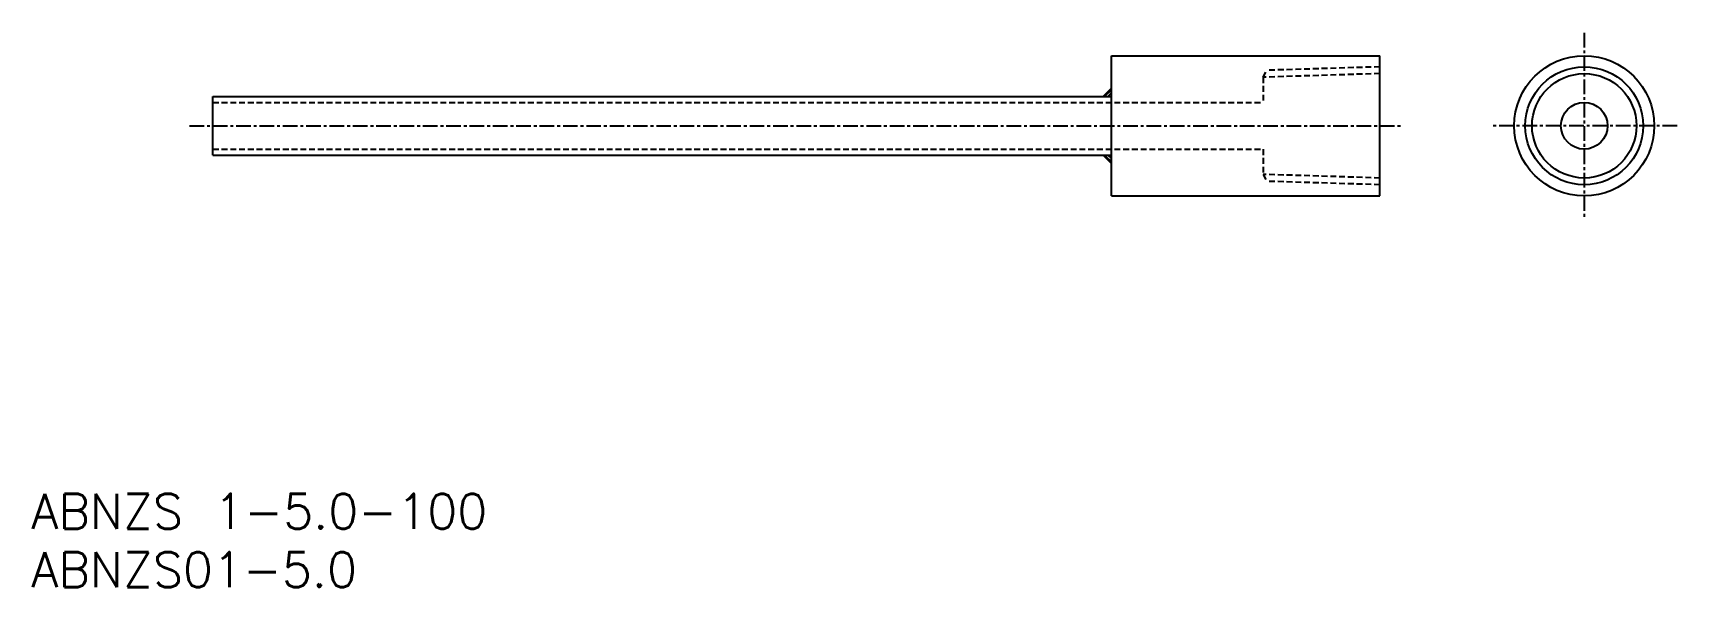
# Model space of a CAD drawing. Extents: x 0 to 141, y 0 to 47.
import ezdxf
from ezdxf.enums import TextEntityAlignment as Align

# ---------------------------------------------------------------- set-up
doc = ezdxf.new("R2010")
doc.units = 0
doc.linetypes.add('CENTER', pattern=[2, 1.25, -0.25, 0.25, -0.25])
doc.linetypes.add('DASHED', pattern=[0.75, 0.5, -0.25])
doc.layers.get('0').update_dxf_attribs({"linetype": 'CONTINUOUS'})
doc.layers.add('CENTER', color=1, linetype='CENTER')
doc.styles.get("Standard").update_dxf_attribs({"font": 'txt.shx'})

msp = doc.modelspace()

# ---------------------------------------------------------------- linework, layer by layer
at = {"color": 7, "linetype": 'CONTINUOUS'}
for p, q in [((92.55, 33.5), (92.55, 45.5)), ((92.55, 45.5), (115.55, 45.5)), ((115.55, 33.5), (115.55, 45.5)), ((92.55, 42.72), (91.83, 42)), ((91.96, 42), (92.55, 42.59)), ((92.24, 42), (92.55, 42.31)), ((15.55, 37), (15.55, 42)), ((15.55, 42), (92.55, 42)), ((15.55, 37), (92.55, 37)), ((92.55, 36.28), (91.83, 37)), ((91.96, 37), (92.55, 36.41)), ((92.24, 37), (92.55, 36.69)), ((92.55, 33.5), (115.55, 33.5))]:
    msp.add_line(p, q, dxfattribs=at)
at = {"color": 3, "linetype": 'DASHED'}
for p, q in [((105.55, 43.66), (105.86, 44.25)), ((115.55, 43.97), (105.55, 43.66)), ((115.55, 44.55), (105.86, 44.25)), ((105.55, 43.66), (105.55, 41.5)), ((15.55, 41.5), (105.55, 41.5)), ((15.55, 37.5), (105.55, 37.5)), ((105.55, 37.5), (105.55, 35.34)), ((115.55, 35.03), (105.55, 35.34)), ((105.55, 35.34), (105.86, 34.75)), ((115.55, 34.45), (105.86, 34.75))]:
    msp.add_line(p, q, dxfattribs=at)
at = {"color": 7, "linetype": 'CONTINUOUS'}
for radius in [6, 5.05, 2]:
    msp.add_circle((133.05, 39.5), radius, dxfattribs=at)
at = {"color": 3, "linetype": 'CONTINUOUS'}
msp.add_circle((133.05, 39.5), 4.47, dxfattribs=at)
at = {"layer": 'CENTER', "color": 1, "linetype": 'CENTER'}
for p, q in [((133.05, 47.46), (133.05, 31.54)), ((141.01, 39.5), (125.09, 39.5))]:
    msp.add_line(p, q, dxfattribs=at)
at = {"layer": 'CENTER', "linetype": 'CENTER'}
msp.add_line((13.55, 39.5), (117.55, 39.5), dxfattribs=at)

# ---------------------------------------------------------------- texts
at = {"color": 7, "linetype": 'CONTINUOUS'}
for s, p in [('ABNZS 1-5.0-100', (0, 6.5)), ('ABNZS01-5.0', (0, 1.5))]:
    msp.add_text(s, height=3, dxfattribs=at).set_placement(p, align=Align.MIDDLE_LEFT)

doc.saveas('drawing.dxf')
